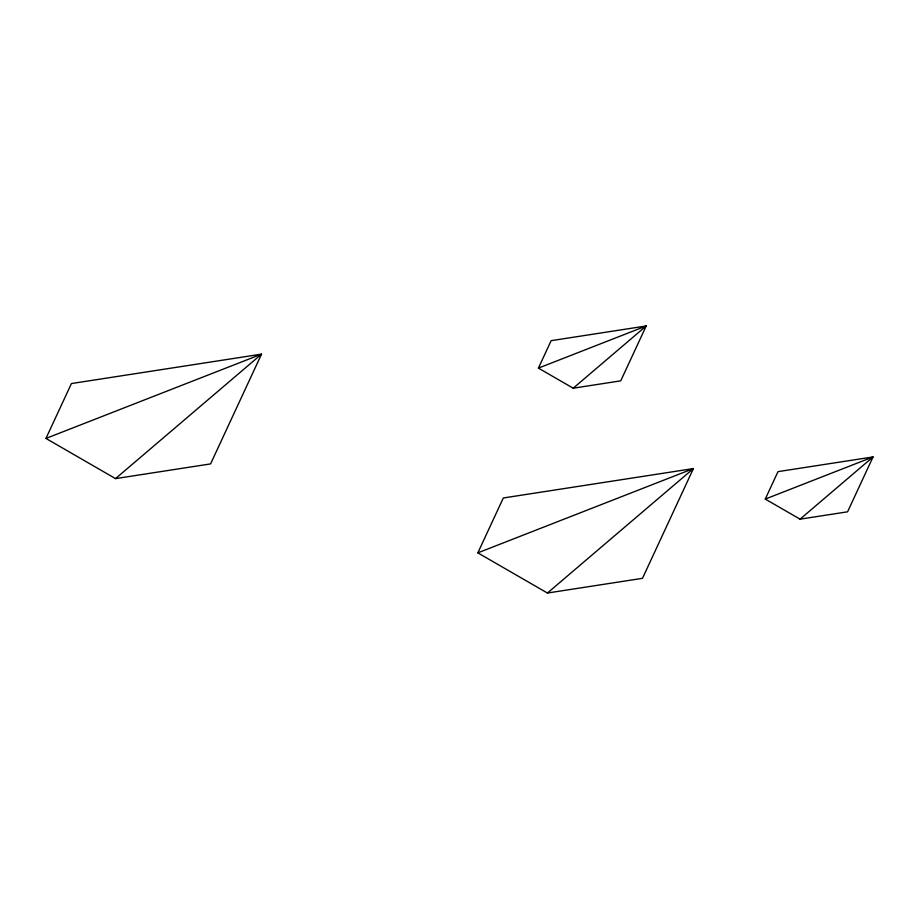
<?xml version="1.0" encoding="UTF-8"?>
<svg xmlns="http://www.w3.org/2000/svg" width="919" height="919" viewBox="0 0 919 919"><rect width="100%" height="100%" fill="white"/><g stroke="black" fill="none" stroke-linecap="round" stroke-linejoin="round"><path stroke-width="1.38" d="M45.95 438.432L71.418 383.556L261.524 354.148L210.589 463.911L115.53 478.615L45.95 438.432L261.524 354.148L115.53 478.615M538.419 368.105L551.147 340.673L646.206 325.969L620.739 380.845L573.215 388.197L538.419 368.105L646.206 325.969L573.215 388.197M477.846 552.859L503.313 497.983L693.42 468.575L642.484 578.327L547.425 593.031L477.846 552.859L693.42 468.575L547.425 593.031M765.263 499.074L777.991 471.642L873.05 456.938L847.582 511.814L800.058 519.166L765.263 499.074L873.05 456.938L800.058 519.166"/></g></svg>
